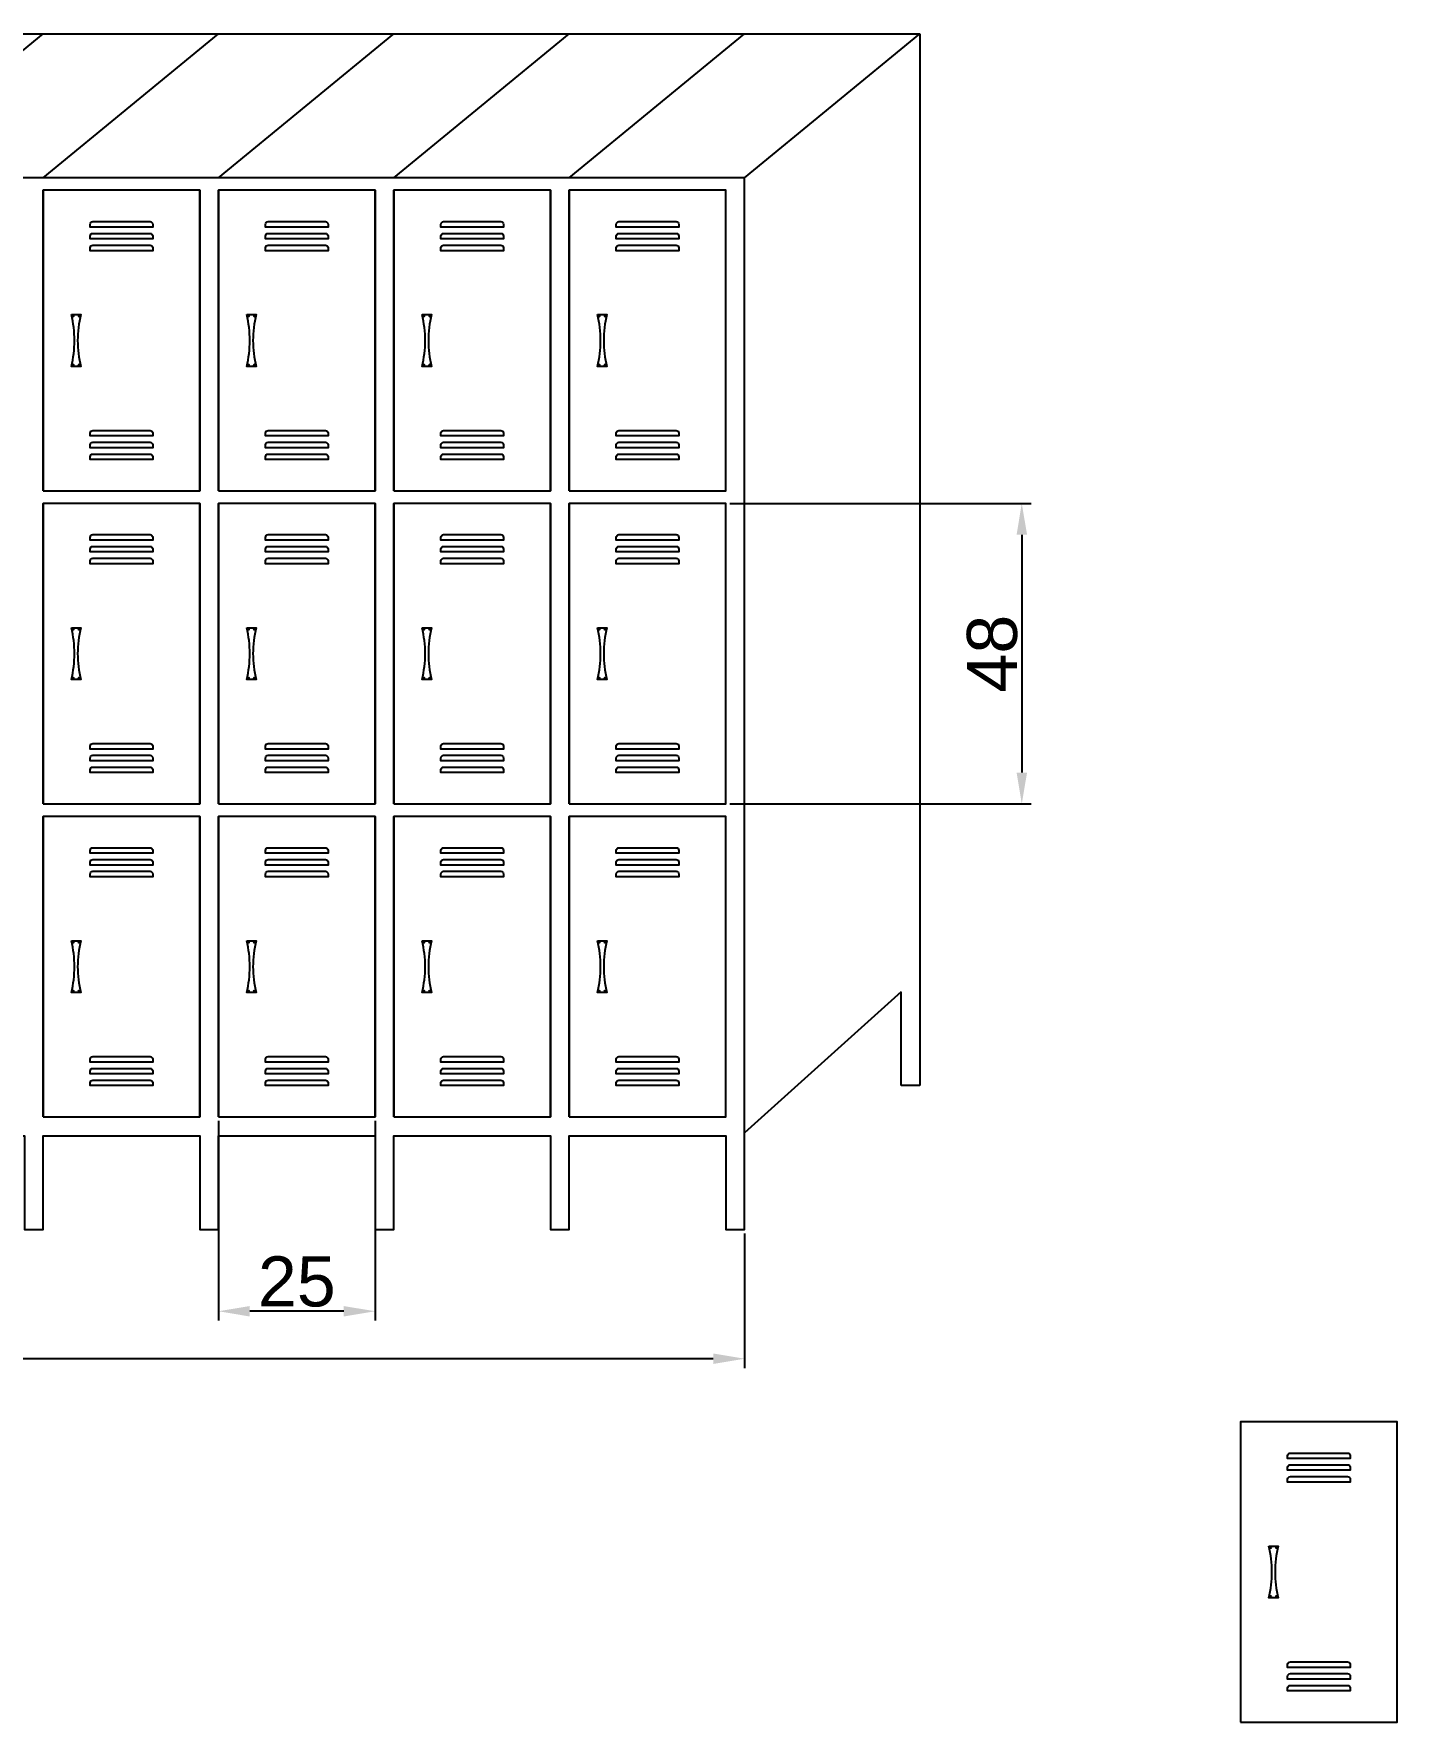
# Model space of a CAD drawing. Header units: millimetres. Extents: x 6614975 to 6624097, y 8742145 to 8746891.
# Drawn here: x 6617596.7 to 6617814.4, y 8743097.7 to 8743367.3 of the extents above; entities that cross this region are included whole.
import ezdxf

# ---------------------------------------------------------------- set-up
doc = ezdxf.new("R2010")
doc.units = ezdxf.units.MM
doc.styles.get("Standard").update_dxf_attribs({"font": 'arial.ttf'})
doc.dimstyles.new('ISO-25', dxfattribs={"dimtxt": 8, "dimasz": 5, "dimexe": 1.5, "dimexo": 0.625, "dimtad": 1, "dimtxsty": 'Standard', "dimcen": 2.5, "dimclrd": 1, "dimclre": 1, "dimclrt": 143, "dimadec": 0, "dimazin": 0, "dimtfac": 1, "dimtmove": 0, "dimatfit": 3, "dimfxl": 1, "dimarcsym": 0})

# ---------------------------------------------------------------- blocks, each defined once
blk = doc.blocks.new('*D113')
at = {"color": 1, "lineweight": -2, "transparency": 16777216}
for p, q in [((6617427.22, 8743175.7), (6617427.22, 8743154.21)), ((6617710.22, 8743175.7), (6617710.22, 8743154.21))]:
    blk.add_line(p, q, dxfattribs=at)
at = {"color": 1, "linetype": 'Continuous', "lineweight": -2, "transparency": 16777216}
blk.add_line((6617705.22, 8743155.71), (6617432.22, 8743155.71), dxfattribs=at)
at = {"color": 1, "transparency": 16777216}
for points in [[(6617432.22, 8743156.54), (6617432.22, 8743154.87), (6617427.22, 8743155.71)], [(6617705.22, 8743156.54), (6617705.22, 8743154.87), (6617710.22, 8743155.71)]]:
    blk.add_solid(points, dxfattribs=at)
at = {"layer": 'Defpoints', "color": 0, "transparency": 16777216}
for p in [(6617427.22, 8743176.32), (6617710.22, 8743176.32), (6617427.22, 8743155.71)]:
    blk.add_point(p, dxfattribs=at)
at = {"color": 143, "transparency": 16777216, "insert": (6617568.72, 8743160.42), "char_height": 8, "attachment_point": 5}
blk.add_mtext('283', dxfattribs=at)
blk = doc.blocks.new('*D114')
at = {"color": 1, "lineweight": -2, "transparency": 16777216}
for p, q in [((6617707.85, 8743292.32), (6617755.98, 8743292.32)), ((6617707.85, 8743244.32), (6617755.98, 8743244.32))]:
    blk.add_line(p, q, dxfattribs=at)
at = {"color": 1, "linetype": 'Continuous', "lineweight": -2, "transparency": 16777216}
blk.add_line((6617754.48, 8743287.32), (6617754.48, 8743249.32), dxfattribs=at)
at = {"color": 1, "transparency": 16777216}
for points in [[(6617753.65, 8743287.32), (6617755.32, 8743287.32), (6617754.48, 8743292.32)], [(6617753.65, 8743249.32), (6617755.32, 8743249.32), (6617754.48, 8743244.32)]]:
    blk.add_solid(points, dxfattribs=at)
at = {"layer": 'Defpoints', "color": 0, "transparency": 16777216}
for p in [(6617707.22, 8743292.32), (6617707.22, 8743244.32), (6617754.48, 8743244.32)]:
    blk.add_point(p, dxfattribs=at)
at = {"color": 143, "transparency": 16777216, "insert": (6617749.77, 8743268.32), "char_height": 8, "attachment_point": 5, "rotation": 90}
blk.add_mtext('48', dxfattribs=at)
blk = doc.blocks.new('*D186')
at = {"color": 1, "lineweight": -2, "transparency": 16777216}
for p, q in [((6617626.22, 8743193.7), (6617626.22, 8743161.79)), ((6617651.22, 8743193.7), (6617651.22, 8743161.79))]:
    blk.add_line(p, q, dxfattribs=at)
at = {"color": 1, "linetype": 'Continuous', "lineweight": -2, "transparency": 16777216}
blk.add_line((6617646.22, 8743163.29), (6617631.22, 8743163.29), dxfattribs=at)
at = {"color": 1, "transparency": 16777216}
for points in [[(6617631.22, 8743164.12), (6617631.22, 8743162.45), (6617626.22, 8743163.29)], [(6617646.22, 8743164.12), (6617646.22, 8743162.45), (6617651.22, 8743163.29)]]:
    blk.add_solid(points, dxfattribs=at)
at = {"layer": 'Defpoints', "color": 0, "transparency": 16777216}
for p in [(6617626.22, 8743194.32), (6617651.22, 8743194.32), (6617626.22, 8743163.29)]:
    blk.add_point(p, dxfattribs=at)
at = {"color": 143, "transparency": 16777216, "insert": (6617638.72, 8743168), "char_height": 8, "attachment_point": 5}
blk.add_mtext('25', dxfattribs=at)

msp = doc.modelspace()

# ---------------------------------------------------------------- linework, layer by layer
for p, q in [((6617458.225, 8743367.323), (6617738.225, 8743367.323)), ((6617570.225, 8743344.323), (6617598.225, 8743367.323)), ((6617598.225, 8743344.323), (6617626.225, 8743367.323)), ((6617626.225, 8743344.323), (6617654.225, 8743367.323)), ((6617654.225, 8743344.323), (6617682.225, 8743367.323)), ((6617682.225, 8743344.323), (6617710.225, 8743367.323)), ((6617710.225, 8743344.323), (6617738.225, 8743367.323)), ((6617738.225, 8743367.323), (6617738.225, 8743199.323)), ((6617602.875, 8743322.215), (6617603.075, 8743322.215)), ((6617602.975, 8743322.315), (6617602.975, 8743322.115)), ((6617603.875, 8743322.215), (6617604.075, 8743322.215)), ((6617603.975, 8743322.315), (6617603.975, 8743322.115)), ((6617630.875, 8743322.215), (6617631.075, 8743322.215)), ((6617630.975, 8743322.315), (6617630.975, 8743322.115)), ((6617631.875, 8743322.215), (6617632.075, 8743322.215)), ((6617631.975, 8743322.315), (6617631.975, 8743322.115)), ((6617658.875, 8743322.215), (6617659.075, 8743322.215)), ((6617658.975, 8743322.315), (6617658.975, 8743322.115)), ((6617659.875, 8743322.215), (6617660.075, 8743322.215)), ((6617659.975, 8743322.315), (6617659.975, 8743322.115)), ((6617686.875, 8743322.215), (6617687.075, 8743322.215)), ((6617686.975, 8743322.315), (6617686.975, 8743322.115)), ((6617687.875, 8743322.215), (6617688.075, 8743322.215)), ((6617687.975, 8743322.315), (6617687.975, 8743322.115)), ((6617602.875, 8743314.432), (6617603.075, 8743314.432)), ((6617602.975, 8743314.532), (6617602.975, 8743314.332)), ((6617603.875, 8743314.432), (6617604.075, 8743314.432)), ((6617603.975, 8743314.532), (6617603.975, 8743314.332)), ((6617630.875, 8743314.432), (6617631.075, 8743314.432)), ((6617630.975, 8743314.532), (6617630.975, 8743314.332)), ((6617631.875, 8743314.432), (6617632.075, 8743314.432)), ((6617631.975, 8743314.532), (6617631.975, 8743314.332)), ((6617658.875, 8743314.432), (6617659.075, 8743314.432)), ((6617658.975, 8743314.532), (6617658.975, 8743314.332)), ((6617659.875, 8743314.432), (6617660.075, 8743314.432)), ((6617659.975, 8743314.532), (6617659.975, 8743314.332)), ((6617686.875, 8743314.432), (6617687.075, 8743314.432)), ((6617686.975, 8743314.532), (6617686.975, 8743314.332)), ((6617687.875, 8743314.432), (6617688.075, 8743314.432)), ((6617687.975, 8743314.532), (6617687.975, 8743314.332)), ((6617602.875, 8743272.215), (6617603.075, 8743272.215)), ((6617602.975, 8743272.315), (6617602.975, 8743272.115)), ((6617603.875, 8743272.215), (6617604.075, 8743272.215)), ((6617603.975, 8743272.315), (6617603.975, 8743272.115)), ((6617630.875, 8743272.215), (6617631.075, 8743272.215)), ((6617630.975, 8743272.315), (6617630.975, 8743272.115)), ((6617631.875, 8743272.215), (6617632.075, 8743272.215)), ((6617631.975, 8743272.315), (6617631.975, 8743272.115)), ((6617658.875, 8743272.215), (6617659.075, 8743272.215)), ((6617658.975, 8743272.315), (6617658.975, 8743272.115)), ((6617659.875, 8743272.215), (6617660.075, 8743272.215)), ((6617659.975, 8743272.315), (6617659.975, 8743272.115)), ((6617686.875, 8743272.215), (6617687.075, 8743272.215)), ((6617686.975, 8743272.315), (6617686.975, 8743272.115)), ((6617687.875, 8743272.215), (6617688.075, 8743272.215)), ((6617687.975, 8743272.315), (6617687.975, 8743272.115)), ((6617602.875, 8743264.432), (6617603.075, 8743264.432)), ((6617602.975, 8743264.532), (6617602.975, 8743264.332)), ((6617603.875, 8743264.432), (6617604.075, 8743264.432)), ((6617603.975, 8743264.532), (6617603.975, 8743264.332)), ((6617630.875, 8743264.432), (6617631.075, 8743264.432)), ((6617630.975, 8743264.532), (6617630.975, 8743264.332)), ((6617631.875, 8743264.432), (6617632.075, 8743264.432)), ((6617631.975, 8743264.532), (6617631.975, 8743264.332)), ((6617658.875, 8743264.432), (6617659.075, 8743264.432)), ((6617658.975, 8743264.532), (6617658.975, 8743264.332)), ((6617659.875, 8743264.432), (6617660.075, 8743264.432)), ((6617659.975, 8743264.532), (6617659.975, 8743264.332)), ((6617686.875, 8743264.432), (6617687.075, 8743264.432)), ((6617686.975, 8743264.532), (6617686.975, 8743264.332)), ((6617687.875, 8743264.432), (6617688.075, 8743264.432)), ((6617687.975, 8743264.532), (6617687.975, 8743264.332)), ((6617602.875, 8743222.215), (6617603.075, 8743222.215)), ((6617602.975, 8743222.315), (6617602.975, 8743222.115)), ((6617603.875, 8743222.215), (6617604.075, 8743222.215)), ((6617603.975, 8743222.315), (6617603.975, 8743222.115)), ((6617630.875, 8743222.215), (6617631.075, 8743222.215)), ((6617630.975, 8743222.315), (6617630.975, 8743222.115)), ((6617631.875, 8743222.215), (6617632.075, 8743222.215)), ((6617631.975, 8743222.315), (6617631.975, 8743222.115)), ((6617658.875, 8743222.215), (6617659.075, 8743222.215)), ((6617658.975, 8743222.315), (6617658.975, 8743222.115)), ((6617659.875, 8743222.215), (6617660.075, 8743222.215)), ((6617659.975, 8743222.315), (6617659.975, 8743222.115)), ((6617686.875, 8743222.215), (6617687.075, 8743222.215)), ((6617686.975, 8743222.315), (6617686.975, 8743222.115)), ((6617687.875, 8743222.215), (6617688.075, 8743222.215)), ((6617687.975, 8743222.315), (6617687.975, 8743222.115)), ((6617602.875, 8743214.432), (6617603.075, 8743214.432)), ((6617602.975, 8743214.532), (6617602.975, 8743214.332)), ((6617603.875, 8743214.432), (6617604.075, 8743214.432)), ((6617603.975, 8743214.532), (6617603.975, 8743214.332)), ((6617630.875, 8743214.432), (6617631.075, 8743214.432)), ((6617630.975, 8743214.532), (6617630.975, 8743214.332)), ((6617631.875, 8743214.432), (6617632.075, 8743214.432)), ((6617631.975, 8743214.532), (6617631.975, 8743214.332)), ((6617658.875, 8743214.432), (6617659.075, 8743214.432)), ((6617658.975, 8743214.532), (6617658.975, 8743214.332)), ((6617659.875, 8743214.432), (6617660.075, 8743214.432)), ((6617659.975, 8743214.532), (6617659.975, 8743214.332)), ((6617686.875, 8743214.432), (6617687.075, 8743214.432)), ((6617686.975, 8743214.532), (6617686.975, 8743214.332)), ((6617687.875, 8743214.432), (6617688.075, 8743214.432)), ((6617687.975, 8743214.532), (6617687.975, 8743214.332)), ((6617735.225, 8743214.323), (6617710.225, 8743191.762)), ((6617735.225, 8743199.323), (6617735.225, 8743214.323)), ((6617738.225, 8743199.323), (6617735.225, 8743199.323)), ((6617794.075, 8743125.541), (6617794.275, 8743125.541)), ((6617794.175, 8743125.641), (6617794.175, 8743125.441)), ((6617795.075, 8743125.541), (6617795.275, 8743125.541)), ((6617795.175, 8743125.641), (6617795.175, 8743125.441)), ((6617794.075, 8743117.759), (6617794.275, 8743117.759)), ((6617794.175, 8743117.859), (6617794.175, 8743117.659)), ((6617795.075, 8743117.759), (6617795.275, 8743117.759)), ((6617795.175, 8743117.859), (6617795.175, 8743117.659))]:
    msp.add_line(p, q)
for points in [[(6617598.225, 8743344.323), (6617567.225, 8743344.323)], [(6617626.225, 8743344.323), (6617595.225, 8743344.323)], [(6617654.225, 8743344.323), (6617623.225, 8743344.323)], [(6617682.225, 8743344.323), (6617651.225, 8743344.323)], [(6617679.225, 8743191.323), (6617679.225, 8743176.323), (6617682.225, 8743176.323), (6617682.225, 8743191.323), (6617707.225, 8743191.323), (6617707.225, 8743176.323), (6617710.225, 8743176.323), (6617710.225, 8743344.323), (6617679.225, 8743344.323)], [(6617598.225, 8743294.323), (6617598.225, 8743342.323)], [(6617623.225, 8743342.323), (6617623.225, 8743294.323)], [(6617626.225, 8743294.323), (6617626.225, 8743342.323)], [(6617651.225, 8743342.323), (6617651.225, 8743294.323)], [(6617654.225, 8743294.323), (6617654.225, 8743342.323)], [(6617679.225, 8743342.323), (6617679.225, 8743294.323)], [(6617682.225, 8743294.323), (6617682.225, 8743342.323)], [(6617598.225, 8743244.323), (6617598.225, 8743292.323)], [(6617623.225, 8743292.323), (6617623.225, 8743244.323)], [(6617626.225, 8743244.323), (6617626.225, 8743292.323)], [(6617651.225, 8743292.323), (6617651.225, 8743244.323)], [(6617654.225, 8743244.323), (6617654.225, 8743292.323)], [(6617679.225, 8743292.323), (6617679.225, 8743244.323)], [(6617682.225, 8743244.323), (6617682.225, 8743292.323)], [(6617598.225, 8743194.323), (6617598.225, 8743242.323)], [(6617623.225, 8743242.323), (6617623.225, 8743194.323)], [(6617626.225, 8743194.323), (6617626.225, 8743242.323)], [(6617651.225, 8743242.323), (6617651.225, 8743194.323)], [(6617654.225, 8743194.323), (6617654.225, 8743242.323)], [(6617679.225, 8743242.323), (6617679.225, 8743194.323)], [(6617682.225, 8743194.323), (6617682.225, 8743242.323)], [(6617567.225, 8743191.323), (6617567.225, 8743176.323), (6617570.225, 8743176.323), (6617570.225, 8743191.323), (6617595.225, 8743191.323), (6617595.225, 8743176.323), (6617598.225, 8743176.323), (6617598.225, 8743191.323)], [(6617595.225, 8743191.323), (6617595.225, 8743176.323), (6617598.225, 8743176.323), (6617598.225, 8743191.323), (6617623.225, 8743191.323), (6617623.225, 8743176.323), (6617626.225, 8743176.323), (6617626.225, 8743191.323)], [(6617623.225, 8743191.323), (6617623.225, 8743176.323), (6617626.225, 8743176.323), (6617626.225, 8743191.323), (6617651.225, 8743191.323), (6617651.225, 8743176.323), (6617654.225, 8743176.323), (6617654.225, 8743191.323)], [(6617651.225, 8743191.323), (6617651.225, 8743176.323), (6617654.225, 8743176.323), (6617654.225, 8743191.323), (6617679.225, 8743191.323), (6617679.225, 8743176.323), (6617682.225, 8743176.323), (6617682.225, 8743191.323)]]:
    msp.add_lwpolyline(points)
for points in [[(6617598.225, 8743294.323), (6617623.225, 8743294.323), (6617623.225, 8743342.323), (6617598.225, 8743342.323)], [(6617626.225, 8743294.323), (6617651.225, 8743294.323), (6617651.225, 8743342.323), (6617626.225, 8743342.323)], [(6617654.225, 8743294.323), (6617679.225, 8743294.323), (6617679.225, 8743342.323), (6617654.225, 8743342.323)], [(6617682.225, 8743294.323), (6617707.225, 8743294.323), (6617707.225, 8743342.323), (6617682.225, 8743342.323)], [(6617598.225, 8743244.323), (6617623.225, 8743244.323), (6617623.225, 8743292.323), (6617598.225, 8743292.323)], [(6617626.225, 8743244.323), (6617651.225, 8743244.323), (6617651.225, 8743292.323), (6617626.225, 8743292.323)], [(6617654.225, 8743244.323), (6617679.225, 8743244.323), (6617679.225, 8743292.323), (6617654.225, 8743292.323)], [(6617682.225, 8743244.323), (6617707.225, 8743244.323), (6617707.225, 8743292.323), (6617682.225, 8743292.323)], [(6617598.225, 8743194.323), (6617623.225, 8743194.323), (6617623.225, 8743242.323), (6617598.225, 8743242.323)], [(6617626.225, 8743194.323), (6617651.225, 8743194.323), (6617651.225, 8743242.323), (6617626.225, 8743242.323)], [(6617654.225, 8743194.323), (6617679.225, 8743194.323), (6617679.225, 8743242.323), (6617654.225, 8743242.323)], [(6617682.225, 8743194.323), (6617707.225, 8743194.323), (6617707.225, 8743242.323), (6617682.225, 8743242.323)], [(6617789.425, 8743097.65), (6617814.425, 8743097.65), (6617814.425, 8743145.65), (6617789.425, 8743145.65)]]:
    msp.add_lwpolyline(points, close=True)
for points in [[(6617615.725, 8743336.883), (6617615.725, 8743336.442), (6617605.725, 8743336.442), (6617605.725, 8743336.883, -0.4142136), (6617606.165, 8743337.323), (6617615.285, 8743337.323, -0.4142136)], [(6617615.725, 8743335.002), (6617615.725, 8743334.561), (6617605.725, 8743334.561), (6617605.725, 8743335.002, -0.4142136), (6617606.165, 8743335.442), (6617615.285, 8743335.442, -0.4142136)], [(6617643.725, 8743336.883), (6617643.725, 8743336.442), (6617633.725, 8743336.442), (6617633.725, 8743336.883, -0.4142136), (6617634.165, 8743337.323), (6617643.285, 8743337.323, -0.4142136)], [(6617643.725, 8743335.002), (6617643.725, 8743334.561), (6617633.725, 8743334.561), (6617633.725, 8743335.002, -0.4142136), (6617634.165, 8743335.442), (6617643.285, 8743335.442, -0.4142136)], [(6617671.725, 8743336.883), (6617671.725, 8743336.442), (6617661.725, 8743336.442), (6617661.725, 8743336.883, -0.4142136), (6617662.165, 8743337.323), (6617671.285, 8743337.323, -0.4142136)], [(6617671.725, 8743335.002), (6617671.725, 8743334.561), (6617661.725, 8743334.561), (6617661.725, 8743335.002, -0.4142136), (6617662.165, 8743335.442), (6617671.285, 8743335.442, -0.4142136)], [(6617699.725, 8743336.883), (6617699.725, 8743336.442), (6617689.725, 8743336.442), (6617689.725, 8743336.883, -0.4142136), (6617690.165, 8743337.323), (6617699.285, 8743337.323, -0.4142136)], [(6617699.725, 8743335.002), (6617699.725, 8743334.561), (6617689.725, 8743334.561), (6617689.725, 8743335.002, -0.4142136), (6617690.165, 8743335.442), (6617699.285, 8743335.442, -0.4142136)], [(6617615.725, 8743333.121), (6617615.725, 8743332.68), (6617605.725, 8743332.68), (6617605.725, 8743333.121, -0.4142136), (6617606.165, 8743333.561), (6617615.285, 8743333.561, -0.4142136)], [(6617643.725, 8743333.121), (6617643.725, 8743332.68), (6617633.725, 8743332.68), (6617633.725, 8743333.121, -0.4142136), (6617634.165, 8743333.561), (6617643.285, 8743333.561, -0.4142136)], [(6617671.725, 8743333.121), (6617671.725, 8743332.68), (6617661.725, 8743332.68), (6617661.725, 8743333.121, -0.4142136), (6617662.165, 8743333.561), (6617671.285, 8743333.561, -0.4142136)], [(6617699.725, 8743333.121), (6617699.725, 8743332.68), (6617689.725, 8743332.68), (6617689.725, 8743333.121, -0.4142136), (6617690.165, 8743333.561), (6617699.285, 8743333.561, -0.4142136)], [(6617615.725, 8743303.526), (6617615.725, 8743303.085), (6617605.725, 8743303.085), (6617605.725, 8743303.526, -0.4142136), (6617606.165, 8743303.966), (6617615.285, 8743303.966, -0.4142136)], [(6617643.725, 8743303.526), (6617643.725, 8743303.085), (6617633.725, 8743303.085), (6617633.725, 8743303.526, -0.4142136), (6617634.165, 8743303.966), (6617643.285, 8743303.966, -0.4142136)], [(6617671.725, 8743303.526), (6617671.725, 8743303.085), (6617661.725, 8743303.085), (6617661.725, 8743303.526, -0.4142136), (6617662.165, 8743303.966), (6617671.285, 8743303.966, -0.4142136)], [(6617699.725, 8743303.526), (6617699.725, 8743303.085), (6617689.725, 8743303.085), (6617689.725, 8743303.526, -0.4142136), (6617690.165, 8743303.966), (6617699.285, 8743303.966, -0.4142136)], [(6617615.725, 8743301.645), (6617615.725, 8743301.204), (6617605.725, 8743301.204), (6617605.725, 8743301.645, -0.4142136), (6617606.165, 8743302.085), (6617615.285, 8743302.085, -0.4142136)], [(6617615.725, 8743299.764), (6617615.725, 8743299.323), (6617605.725, 8743299.323), (6617605.725, 8743299.764, -0.4142136), (6617606.165, 8743300.204), (6617615.285, 8743300.204, -0.4142136)], [(6617643.725, 8743301.645), (6617643.725, 8743301.204), (6617633.725, 8743301.204), (6617633.725, 8743301.645, -0.4142136), (6617634.165, 8743302.085), (6617643.285, 8743302.085, -0.4142136)], [(6617643.725, 8743299.764), (6617643.725, 8743299.323), (6617633.725, 8743299.323), (6617633.725, 8743299.764, -0.4142136), (6617634.165, 8743300.204), (6617643.285, 8743300.204, -0.4142136)], [(6617671.725, 8743301.645), (6617671.725, 8743301.204), (6617661.725, 8743301.204), (6617661.725, 8743301.645, -0.4142136), (6617662.165, 8743302.085), (6617671.285, 8743302.085, -0.4142136)], [(6617671.725, 8743299.764), (6617671.725, 8743299.323), (6617661.725, 8743299.323), (6617661.725, 8743299.764, -0.4142136), (6617662.165, 8743300.204), (6617671.285, 8743300.204, -0.4142136)], [(6617699.725, 8743301.645), (6617699.725, 8743301.204), (6617689.725, 8743301.204), (6617689.725, 8743301.645, -0.4142136), (6617690.165, 8743302.085), (6617699.285, 8743302.085, -0.4142136)], [(6617699.725, 8743299.764), (6617699.725, 8743299.323), (6617689.725, 8743299.323), (6617689.725, 8743299.764, -0.4142136), (6617690.165, 8743300.204), (6617699.285, 8743300.204, -0.4142136)], [(6617615.725, 8743286.883), (6617615.725, 8743286.442), (6617605.725, 8743286.442), (6617605.725, 8743286.883, -0.4142136), (6617606.165, 8743287.323), (6617615.285, 8743287.323, -0.4142136)], [(6617643.725, 8743286.883), (6617643.725, 8743286.442), (6617633.725, 8743286.442), (6617633.725, 8743286.883, -0.4142136), (6617634.165, 8743287.323), (6617643.285, 8743287.323, -0.4142136)], [(6617671.725, 8743286.883), (6617671.725, 8743286.442), (6617661.725, 8743286.442), (6617661.725, 8743286.883, -0.4142136), (6617662.165, 8743287.323), (6617671.285, 8743287.323, -0.4142136)], [(6617699.725, 8743286.883), (6617699.725, 8743286.442), (6617689.725, 8743286.442), (6617689.725, 8743286.883, -0.4142136), (6617690.165, 8743287.323), (6617699.285, 8743287.323, -0.4142136)], [(6617615.725, 8743285.002), (6617615.725, 8743284.561), (6617605.725, 8743284.561), (6617605.725, 8743285.002, -0.4142136), (6617606.165, 8743285.442), (6617615.285, 8743285.442, -0.4142136)], [(6617643.725, 8743285.002), (6617643.725, 8743284.561), (6617633.725, 8743284.561), (6617633.725, 8743285.002, -0.4142136), (6617634.165, 8743285.442), (6617643.285, 8743285.442, -0.4142136)], [(6617671.725, 8743285.002), (6617671.725, 8743284.561), (6617661.725, 8743284.561), (6617661.725, 8743285.002, -0.4142136), (6617662.165, 8743285.442), (6617671.285, 8743285.442, -0.4142136)], [(6617699.725, 8743285.002), (6617699.725, 8743284.561), (6617689.725, 8743284.561), (6617689.725, 8743285.002, -0.4142136), (6617690.165, 8743285.442), (6617699.285, 8743285.442, -0.4142136)], [(6617615.725, 8743283.121), (6617615.725, 8743282.68), (6617605.725, 8743282.68), (6617605.725, 8743283.121, -0.4142136), (6617606.165, 8743283.561), (6617615.285, 8743283.561, -0.4142136)], [(6617643.725, 8743283.121), (6617643.725, 8743282.68), (6617633.725, 8743282.68), (6617633.725, 8743283.121, -0.4142136), (6617634.165, 8743283.561), (6617643.285, 8743283.561, -0.4142136)], [(6617671.725, 8743283.121), (6617671.725, 8743282.68), (6617661.725, 8743282.68), (6617661.725, 8743283.121, -0.4142136), (6617662.165, 8743283.561), (6617671.285, 8743283.561, -0.4142136)], [(6617699.725, 8743283.121), (6617699.725, 8743282.68), (6617689.725, 8743282.68), (6617689.725, 8743283.121, -0.4142136), (6617690.165, 8743283.561), (6617699.285, 8743283.561, -0.4142136)], [(6617615.725, 8743253.526), (6617615.725, 8743253.085), (6617605.725, 8743253.085), (6617605.725, 8743253.526, -0.4142136), (6617606.165, 8743253.966), (6617615.285, 8743253.966, -0.4142136)], [(6617615.725, 8743251.645), (6617615.725, 8743251.204), (6617605.725, 8743251.204), (6617605.725, 8743251.645, -0.4142136), (6617606.165, 8743252.085), (6617615.285, 8743252.085, -0.4142136)], [(6617643.725, 8743253.526), (6617643.725, 8743253.085), (6617633.725, 8743253.085), (6617633.725, 8743253.526, -0.4142136), (6617634.165, 8743253.966), (6617643.285, 8743253.966, -0.4142136)], [(6617643.725, 8743251.645), (6617643.725, 8743251.204), (6617633.725, 8743251.204), (6617633.725, 8743251.645, -0.4142136), (6617634.165, 8743252.085), (6617643.285, 8743252.085, -0.4142136)], [(6617671.725, 8743253.526), (6617671.725, 8743253.085), (6617661.725, 8743253.085), (6617661.725, 8743253.526, -0.4142136), (6617662.165, 8743253.966), (6617671.285, 8743253.966, -0.4142136)], [(6617671.725, 8743251.645), (6617671.725, 8743251.204), (6617661.725, 8743251.204), (6617661.725, 8743251.645, -0.4142136), (6617662.165, 8743252.085), (6617671.285, 8743252.085, -0.4142136)], [(6617699.725, 8743253.526), (6617699.725, 8743253.085), (6617689.725, 8743253.085), (6617689.725, 8743253.526, -0.4142136), (6617690.165, 8743253.966), (6617699.285, 8743253.966, -0.4142136)], [(6617699.725, 8743251.645), (6617699.725, 8743251.204), (6617689.725, 8743251.204), (6617689.725, 8743251.645, -0.4142136), (6617690.165, 8743252.085), (6617699.285, 8743252.085, -0.4142136)], [(6617615.725, 8743249.764), (6617615.725, 8743249.323), (6617605.725, 8743249.323), (6617605.725, 8743249.764, -0.4142136), (6617606.165, 8743250.204), (6617615.285, 8743250.204, -0.4142136)], [(6617643.725, 8743249.764), (6617643.725, 8743249.323), (6617633.725, 8743249.323), (6617633.725, 8743249.764, -0.4142136), (6617634.165, 8743250.204), (6617643.285, 8743250.204, -0.4142136)], [(6617671.725, 8743249.764), (6617671.725, 8743249.323), (6617661.725, 8743249.323), (6617661.725, 8743249.764, -0.4142136), (6617662.165, 8743250.204), (6617671.285, 8743250.204, -0.4142136)], [(6617699.725, 8743249.764), (6617699.725, 8743249.323), (6617689.725, 8743249.323), (6617689.725, 8743249.764, -0.4142136), (6617690.165, 8743250.204), (6617699.285, 8743250.204, -0.4142136)], [(6617615.725, 8743236.883), (6617615.725, 8743236.442), (6617605.725, 8743236.442), (6617605.725, 8743236.883, -0.4142136), (6617606.165, 8743237.323), (6617615.285, 8743237.323, -0.4142136)], [(6617615.725, 8743235.002), (6617615.725, 8743234.561), (6617605.725, 8743234.561), (6617605.725, 8743235.002, -0.4142136), (6617606.165, 8743235.442), (6617615.285, 8743235.442, -0.4142136)], [(6617643.725, 8743236.883), (6617643.725, 8743236.442), (6617633.725, 8743236.442), (6617633.725, 8743236.883, -0.4142136), (6617634.165, 8743237.323), (6617643.285, 8743237.323, -0.4142136)], [(6617643.725, 8743235.002), (6617643.725, 8743234.561), (6617633.725, 8743234.561), (6617633.725, 8743235.002, -0.4142136), (6617634.165, 8743235.442), (6617643.285, 8743235.442, -0.4142136)], [(6617671.725, 8743236.883), (6617671.725, 8743236.442), (6617661.725, 8743236.442), (6617661.725, 8743236.883, -0.4142136), (6617662.165, 8743237.323), (6617671.285, 8743237.323, -0.4142136)], [(6617671.725, 8743235.002), (6617671.725, 8743234.561), (6617661.725, 8743234.561), (6617661.725, 8743235.002, -0.4142136), (6617662.165, 8743235.442), (6617671.285, 8743235.442, -0.4142136)], [(6617699.725, 8743236.883), (6617699.725, 8743236.442), (6617689.725, 8743236.442), (6617689.725, 8743236.883, -0.4142136), (6617690.165, 8743237.323), (6617699.285, 8743237.323, -0.4142136)], [(6617699.725, 8743235.002), (6617699.725, 8743234.561), (6617689.725, 8743234.561), (6617689.725, 8743235.002, -0.4142136), (6617690.165, 8743235.442), (6617699.285, 8743235.442, -0.4142136)], [(6617615.725, 8743233.121), (6617615.725, 8743232.68), (6617605.725, 8743232.68), (6617605.725, 8743233.121, -0.4142136), (6617606.165, 8743233.561), (6617615.285, 8743233.561, -0.4142136)], [(6617643.725, 8743233.121), (6617643.725, 8743232.68), (6617633.725, 8743232.68), (6617633.725, 8743233.121, -0.4142136), (6617634.165, 8743233.561), (6617643.285, 8743233.561, -0.4142136)], [(6617671.725, 8743233.121), (6617671.725, 8743232.68), (6617661.725, 8743232.68), (6617661.725, 8743233.121, -0.4142136), (6617662.165, 8743233.561), (6617671.285, 8743233.561, -0.4142136)], [(6617699.725, 8743233.121), (6617699.725, 8743232.68), (6617689.725, 8743232.68), (6617689.725, 8743233.121, -0.4142136), (6617690.165, 8743233.561), (6617699.285, 8743233.561, -0.4142136)], [(6617615.725, 8743203.526), (6617615.725, 8743203.085), (6617605.725, 8743203.085), (6617605.725, 8743203.526, -0.4142136), (6617606.165, 8743203.966), (6617615.285, 8743203.966, -0.4142136)], [(6617643.725, 8743203.526), (6617643.725, 8743203.085), (6617633.725, 8743203.085), (6617633.725, 8743203.526, -0.4142136), (6617634.165, 8743203.966), (6617643.285, 8743203.966, -0.4142136)], [(6617671.725, 8743203.526), (6617671.725, 8743203.085), (6617661.725, 8743203.085), (6617661.725, 8743203.526, -0.4142136), (6617662.165, 8743203.966), (6617671.285, 8743203.966, -0.4142136)], [(6617699.725, 8743203.526), (6617699.725, 8743203.085), (6617689.725, 8743203.085), (6617689.725, 8743203.526, -0.4142136), (6617690.165, 8743203.966), (6617699.285, 8743203.966, -0.4142136)], [(6617615.725, 8743201.645), (6617615.725, 8743201.204), (6617605.725, 8743201.204), (6617605.725, 8743201.645, -0.4142136), (6617606.165, 8743202.085), (6617615.285, 8743202.085, -0.4142136)], [(6617643.725, 8743201.645), (6617643.725, 8743201.204), (6617633.725, 8743201.204), (6617633.725, 8743201.645, -0.4142136), (6617634.165, 8743202.085), (6617643.285, 8743202.085, -0.4142136)], [(6617671.725, 8743201.645), (6617671.725, 8743201.204), (6617661.725, 8743201.204), (6617661.725, 8743201.645, -0.4142136), (6617662.165, 8743202.085), (6617671.285, 8743202.085, -0.4142136)], [(6617699.725, 8743201.645), (6617699.725, 8743201.204), (6617689.725, 8743201.204), (6617689.725, 8743201.645, -0.4142136), (6617690.165, 8743202.085), (6617699.285, 8743202.085, -0.4142136)], [(6617615.725, 8743199.764), (6617615.725, 8743199.323), (6617605.725, 8743199.323), (6617605.725, 8743199.764, -0.4142136), (6617606.165, 8743200.204), (6617615.285, 8743200.204, -0.4142136)], [(6617643.725, 8743199.764), (6617643.725, 8743199.323), (6617633.725, 8743199.323), (6617633.725, 8743199.764, -0.4142136), (6617634.165, 8743200.204), (6617643.285, 8743200.204, -0.4142136)], [(6617671.725, 8743199.764), (6617671.725, 8743199.323), (6617661.725, 8743199.323), (6617661.725, 8743199.764, -0.4142136), (6617662.165, 8743200.204), (6617671.285, 8743200.204, -0.4142136)], [(6617699.725, 8743199.764), (6617699.725, 8743199.323), (6617689.725, 8743199.323), (6617689.725, 8743199.764, -0.4142136), (6617690.165, 8743200.204), (6617699.285, 8743200.204, -0.4142136)], [(6617806.925, 8743140.21), (6617806.925, 8743139.769), (6617796.925, 8743139.769), (6617796.925, 8743140.21, -0.4142136), (6617797.366, 8743140.65), (6617806.485, 8743140.65, -0.4142136)], [(6617806.925, 8743138.329), (6617806.925, 8743137.888), (6617796.925, 8743137.888), (6617796.925, 8743138.329, -0.4142136), (6617797.366, 8743138.769), (6617806.485, 8743138.769, -0.4142136)], [(6617806.925, 8743136.448), (6617806.925, 8743136.007), (6617796.925, 8743136.007), (6617796.925, 8743136.448, -0.4142136), (6617797.366, 8743136.888), (6617806.485, 8743136.888, -0.4142136)], [(6617806.925, 8743106.853), (6617806.925, 8743106.412), (6617796.925, 8743106.412), (6617796.925, 8743106.853, -0.4142136), (6617797.366, 8743107.293), (6617806.485, 8743107.293, -0.4142136)], [(6617806.925, 8743104.972), (6617806.925, 8743104.531), (6617796.925, 8743104.531), (6617796.925, 8743104.972, -0.4142136), (6617797.366, 8743105.412), (6617806.485, 8743105.412, -0.4142136)], [(6617806.925, 8743103.091), (6617806.925, 8743102.65), (6617796.925, 8743102.65), (6617796.925, 8743103.091, -0.4142136), (6617797.366, 8743103.531), (6617806.485, 8743103.531, -0.4142136)]]:
    msp.add_lwpolyline(points, format="xyb", close=True)
for points in [[(6617602.725, 8743322.465), (6617604.225, 8743322.465, 0.1207012), (6617604.225, 8743314.182), (6617602.725, 8743314.182, 0.120703), (6617602.725, 8743322.465)], [(6617630.725, 8743322.465), (6617632.225, 8743322.465, 0.1207012), (6617632.225, 8743314.182), (6617630.725, 8743314.182, 0.120703), (6617630.725, 8743322.465)], [(6617658.725, 8743322.465), (6617660.225, 8743322.465, 0.1207012), (6617660.225, 8743314.182), (6617658.725, 8743314.182, 0.120703), (6617658.725, 8743322.465)], [(6617686.725, 8743322.465), (6617688.225, 8743322.465, 0.1207012), (6617688.225, 8743314.182), (6617686.725, 8743314.182, 0.120703), (6617686.725, 8743322.465)], [(6617602.725, 8743272.465), (6617604.225, 8743272.465, 0.1207012), (6617604.225, 8743264.182), (6617602.725, 8743264.182, 0.120703), (6617602.725, 8743272.465)], [(6617630.725, 8743272.465), (6617632.225, 8743272.465, 0.1207012), (6617632.225, 8743264.182), (6617630.725, 8743264.182, 0.120703), (6617630.725, 8743272.465)], [(6617658.725, 8743272.465), (6617660.225, 8743272.465, 0.1207012), (6617660.225, 8743264.182), (6617658.725, 8743264.182, 0.120703), (6617658.725, 8743272.465)], [(6617686.725, 8743272.465), (6617688.225, 8743272.465, 0.1207012), (6617688.225, 8743264.182), (6617686.725, 8743264.182, 0.120703), (6617686.725, 8743272.465)], [(6617602.725, 8743222.465), (6617604.225, 8743222.465, 0.1207012), (6617604.225, 8743214.182), (6617602.725, 8743214.182, 0.120703), (6617602.725, 8743222.465)], [(6617630.725, 8743222.465), (6617632.225, 8743222.465, 0.1207012), (6617632.225, 8743214.182), (6617630.725, 8743214.182, 0.120703), (6617630.725, 8743222.465)], [(6617658.725, 8743222.465), (6617660.225, 8743222.465, 0.1207012), (6617660.225, 8743214.182), (6617658.725, 8743214.182, 0.120703), (6617658.725, 8743222.465)], [(6617686.725, 8743222.465), (6617688.225, 8743222.465, 0.1207012), (6617688.225, 8743214.182), (6617686.725, 8743214.182, 0.120703), (6617686.725, 8743222.465)], [(6617793.925, 8743125.791), (6617795.425, 8743125.791, 0.1207012), (6617795.425, 8743117.509), (6617793.925, 8743117.509, 0.120703), (6617793.925, 8743125.791)]]:
    msp.add_lwpolyline(points, format="xyb")
for centre in [(6617602.975, 8743322.215), (6617603.975, 8743322.215), (6617630.975, 8743322.215), (6617631.975, 8743322.215), (6617658.975, 8743322.215), (6617659.975, 8743322.215), (6617686.975, 8743322.215), (6617687.975, 8743322.215), (6617602.975, 8743314.432), (6617603.975, 8743314.432), (6617630.975, 8743314.432), (6617631.975, 8743314.432), (6617658.975, 8743314.432), (6617659.975, 8743314.432), (6617686.975, 8743314.432), (6617687.975, 8743314.432), (6617602.975, 8743272.215), (6617603.975, 8743272.215), (6617630.975, 8743272.215), (6617631.975, 8743272.215), (6617658.975, 8743272.215), (6617659.975, 8743272.215), (6617686.975, 8743272.215), (6617687.975, 8743272.215), (6617602.975, 8743264.432), (6617603.975, 8743264.432), (6617630.975, 8743264.432), (6617631.975, 8743264.432), (6617658.975, 8743264.432), (6617659.975, 8743264.432), (6617686.975, 8743264.432), (6617687.975, 8743264.432), (6617602.975, 8743222.215), (6617603.975, 8743222.215), (6617630.975, 8743222.215), (6617631.975, 8743222.215), (6617658.975, 8743222.215), (6617659.975, 8743222.215), (6617686.975, 8743222.215), (6617687.975, 8743222.215), (6617602.975, 8743214.432), (6617603.975, 8743214.432), (6617630.975, 8743214.432), (6617631.975, 8743214.432), (6617658.975, 8743214.432), (6617659.975, 8743214.432), (6617686.975, 8743214.432), (6617687.975, 8743214.432), (6617794.175, 8743125.541), (6617795.175, 8743125.541), (6617794.175, 8743117.759), (6617795.175, 8743117.759)]:
    msp.add_circle(centre, 0.1)

# ---------------------------------------------------------------- dimensions: what is measured, and where the dimension line sits
dim = msp.add_linear_dim(base=(6617754.483, 8743244.323), p1=(6617707.225, 8743292.323), p2=(6617707.225, 8743244.323), angle=90, dimstyle='ISO-25')
dim.commit()
dim.dimension.update_dxf_attribs({"geometry": '*D114', "text_midpoint": (6617754.483, 8743268.323), "dimtype": 160})
at = {"color": 7, "true_color": 0xffffff}
dim = msp.add_linear_dim(base=(6617626.225, 8743163.287), p1=(6617651.225, 8743194.323), p2=(6617626.225, 8743194.323), dimstyle='ISO-25', dxfattribs=at)
dim.commit()
dim.dimension.update_dxf_attribs({"geometry": '*D186', "text_midpoint": (6617638.725, 8743167.997)})
dim = msp.add_linear_dim(base=(6617427.225, 8743155.706), p1=(6617710.225, 8743176.323), p2=(6617427.225, 8743176.323), dimstyle='ISO-25')
dim.commit()
dim.dimension.update_dxf_attribs({"geometry": '*D113', "text_midpoint": (6617568.725, 8743155.706), "dimtype": 160})

doc.saveas('drawing.dxf')
